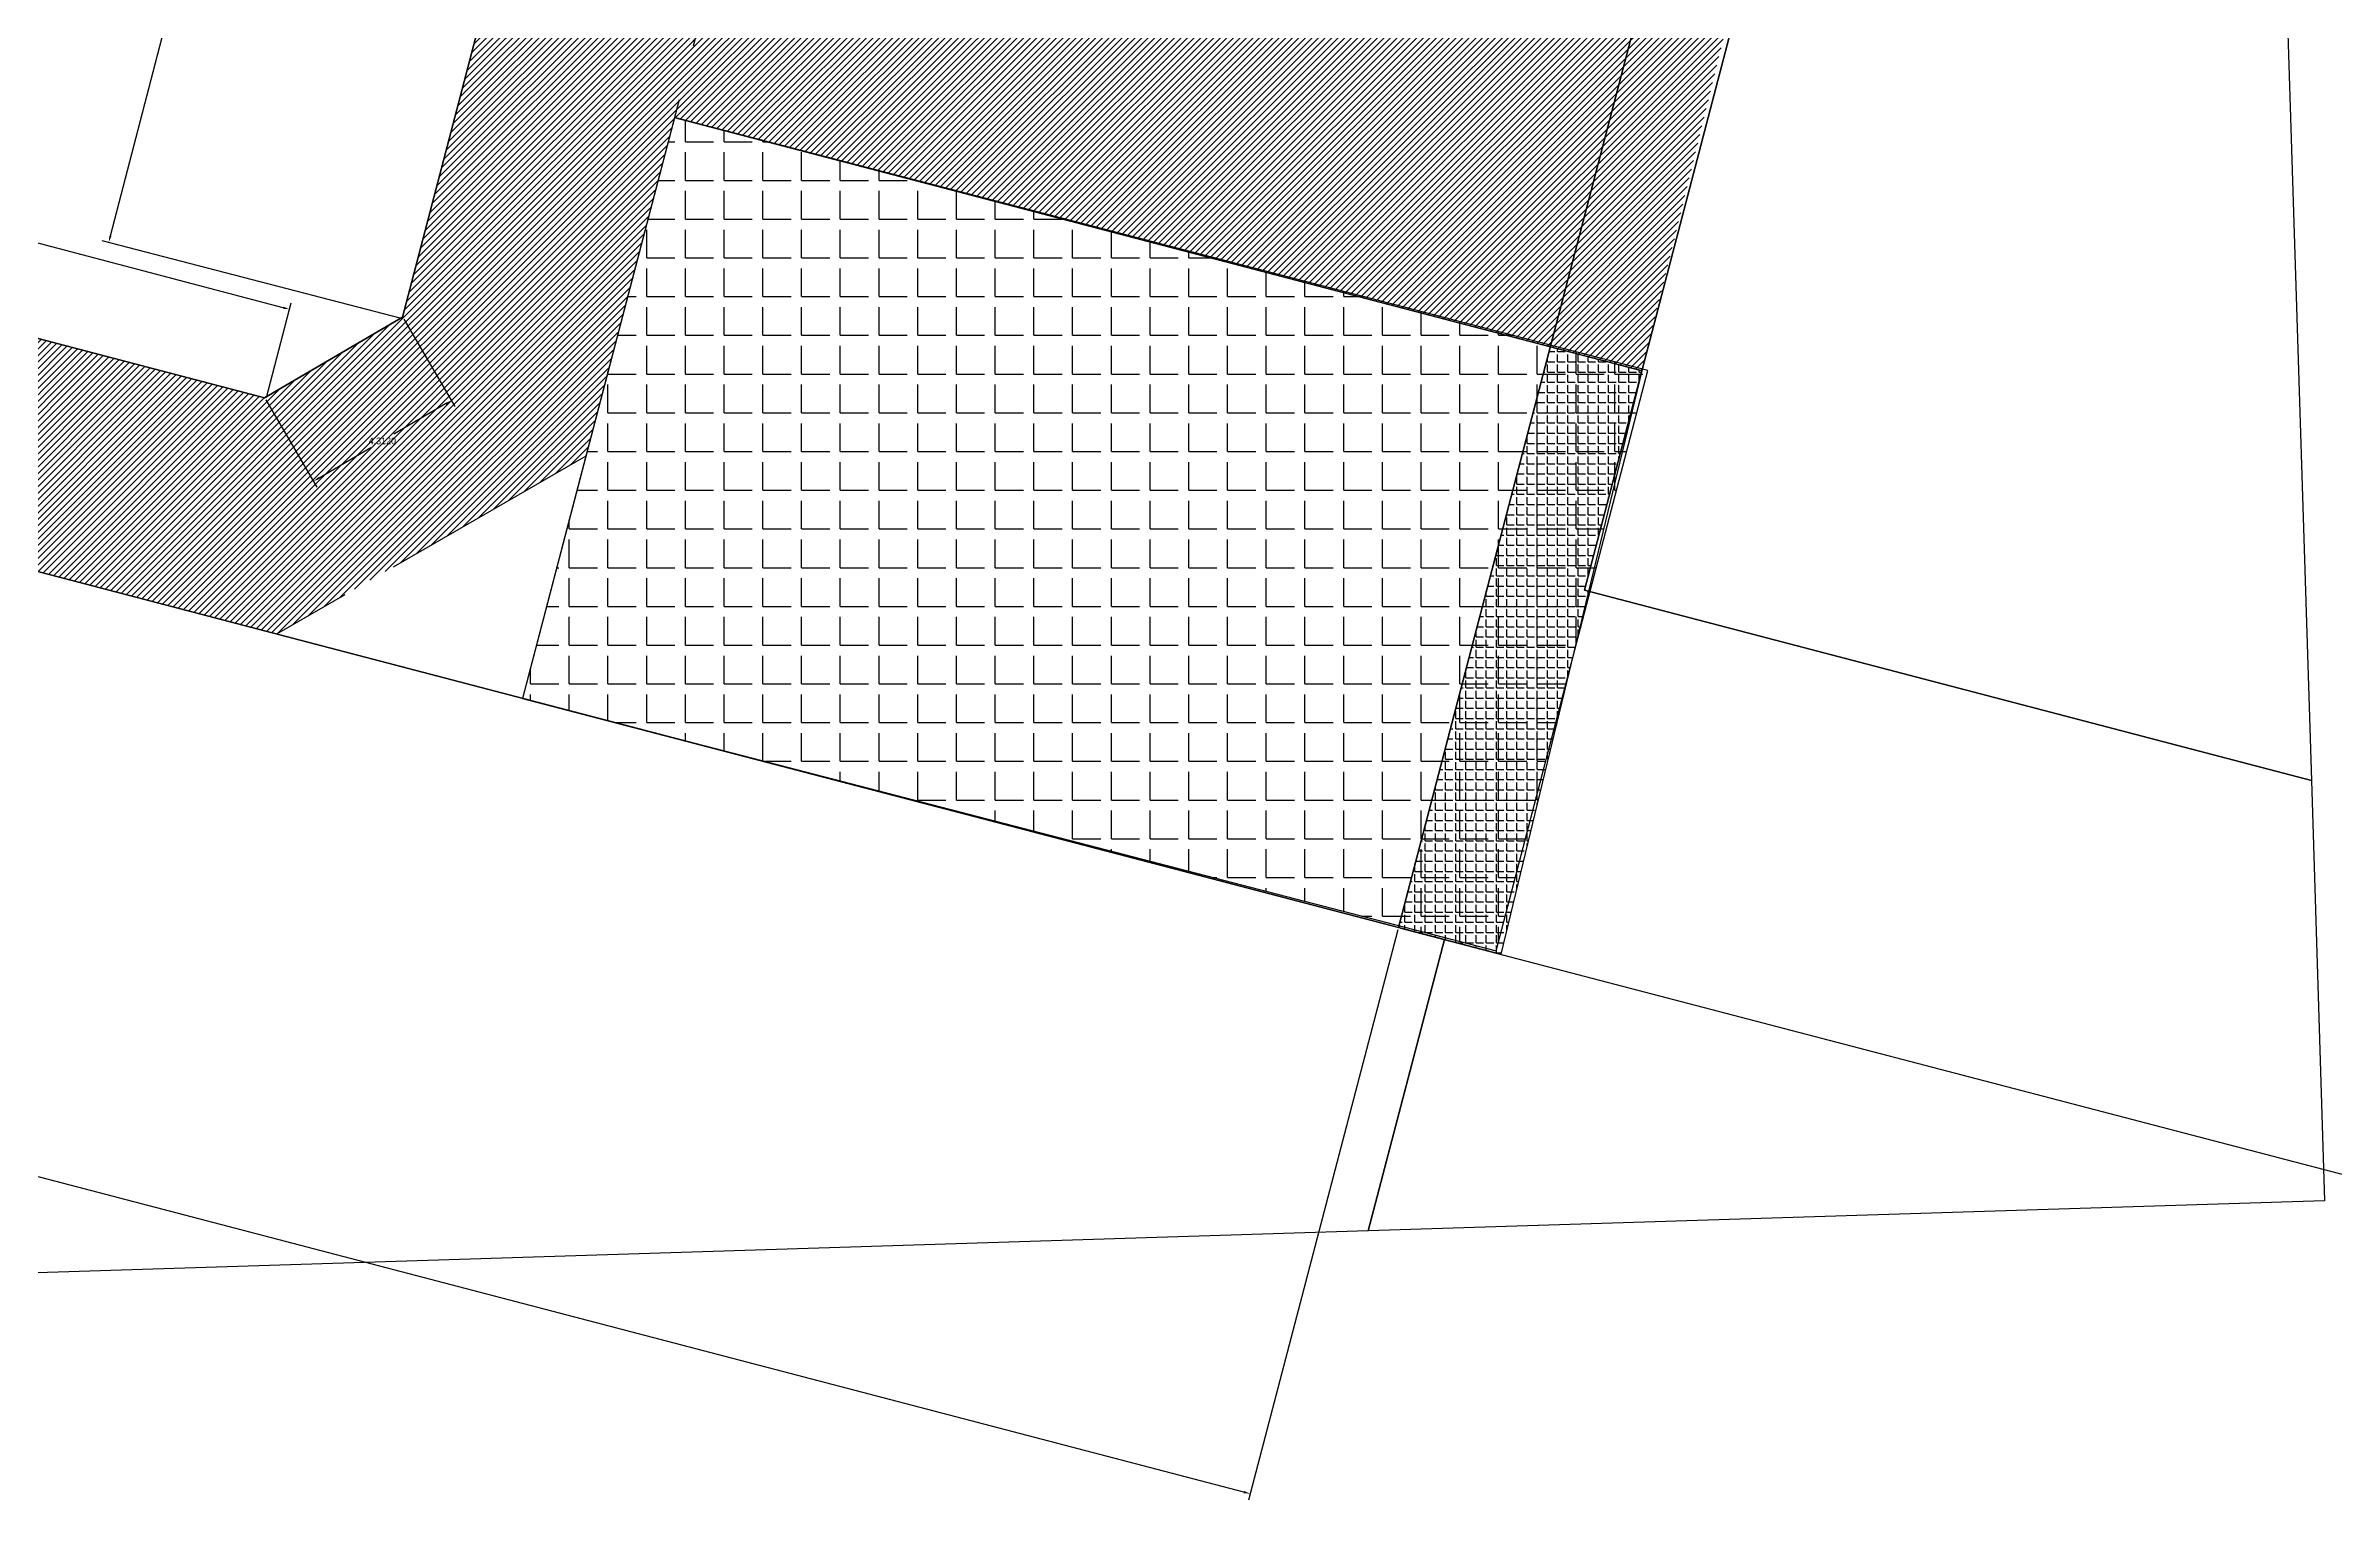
# Model space of a CAD drawing. Header units: metres. Extents: x 1404710 to 1404891, y 4916915 to 4917022.
# Drawn here: x 1404768.9 to 1404830.7, y 4916915.1 to 4916954.4 of the extents above; entities that cross this region are included whole.
import ezdxf

# ---------------------------------------------------------------- set-up
doc = ezdxf.new("R2010")
doc.units = ezdxf.units.M
doc.header["$MEASUREMENT"] = 0
doc.linetypes.add('ACAD_ISO02W100', pattern=[15, 12, -3])
doc.layers.add('nz_property_titles', color=7, linetype='Continuous', true_color=0x003399)
doc.dimstyles.get("Standard").update_dxf_attribs({"dimtxt": 0.18, "dimasz": 0.18, "dimexe": 0.18, "dimexo": 0.0625, "dimgap": 0.09, "dimtad": 0, "dimtih": 1, "dimtoh": 1, "dimdec": 4, "dimzin": 0, "dimdsep": 46, "dimtxsty": 'Standard', "dimcen": 0.09, "dimadec": 0, "dimazin": 0, "dimtfac": 1, "dimtdec": 4, "dimtofl": 0, "dimtmove": 0, "dimatfit": 3, "dimfxl": 1, "dimtolj": 1, "dimtzin": 0, "dimarcsym": 0})
pattern_1 = [(45, (0, 0), (-0.0883883476483, 0.0883883476483), [])]

# ---------------------------------------------------------------- blocks, each defined once
blk = doc.blocks.new('*D1')
at = {"color": 0, "lineweight": -2, "transparency": 16777216}
for p, q in [((1404717.138, 4916953.586), (1404713.111, 4916938.189)), ((1404713.331, 4916938.318), (1404755.532, 4916927.282)), ((1404805.411, 4916930.502), (1404801.385, 4916915.106)), ((1404801.256, 4916915.325), (1404756.702, 4916926.976))]:
    blk.add_line(p, q, dxfattribs=at)
at = {"color": 0, "transparency": 16777216}
for points in [[(1404713.339, 4916938.347), (1404713.323, 4916938.289), (1404713.157, 4916938.364)], [(1404801.264, 4916915.354), (1404801.249, 4916915.296), (1404801.431, 4916915.28)]]:
    blk.add_solid(points, dxfattribs=at)
at = {"layer": 'Defpoints', "color": 0, "transparency": 16777216}
for p in [(1404717.154, 4916953.647), (1404805.427, 4916930.563), (1404801.431, 4916915.28)]:
    blk.add_point(p, dxfattribs=at)
at = {"color": 0, "transparency": 16777216, "insert": (1404756.117, 4916927.129), "char_height": 0.18, "attachment_point": 5}
blk.add_mtext('\\A1;91.2420', dxfattribs=at)
blk = doc.blocks.new('*D2')
at = {"color": 0, "lineweight": -2, "transparency": 16777216}
for p, q in [((1404778.583, 4916946.975), (1404779.958, 4916944.624)), ((1404774.86, 4916944.799), (1404776.236, 4916942.447)), ((1404779.712, 4916944.688), (1404778.314, 4916943.871)), ((1404776.3, 4916942.693), (1404777.698, 4916943.511))]:
    blk.add_line(p, q, dxfattribs=at)
at = {"color": 0, "transparency": 16777216}
for points in [[(1404779.697, 4916944.714), (1404779.727, 4916944.662), (1404779.867, 4916944.779)], [(1404776.285, 4916942.719), (1404776.315, 4916942.667), (1404776.145, 4916942.602)]]:
    blk.add_solid(points, dxfattribs=at)
at = {"layer": 'Defpoints', "color": 0, "transparency": 16777216}
for p in [(1404778.551, 4916947.029), (1404774.829, 4916944.853), (1404779.867, 4916944.779)]:
    blk.add_point(p, dxfattribs=at)
at = {"color": 0, "transparency": 16777216, "insert": (1404778.006, 4916943.691), "char_height": 0.18, "attachment_point": 5}
blk.add_mtext('\\A1;4.3120', dxfattribs=at)
blk = doc.blocks.new('*D3')
at = {"color": 0, "lineweight": -2, "transparency": 16777216}
for p, q in [((1404718.243, 4916959.726), (1404718.914, 4916962.283)), ((1404719.043, 4916962.063), (1404746.311, 4916954.905)), ((1404775.328, 4916947.287), (1404747.541, 4916954.582)), ((1404774.876, 4916944.859), (1404775.548, 4916947.416))]:
    blk.add_line(p, q, dxfattribs=at)
at = {"color": 0, "transparency": 16777216}
for points in [[(1404719.05, 4916962.092), (1404719.035, 4916962.034), (1404718.869, 4916962.109)], [(1404775.335, 4916947.316), (1404775.32, 4916947.258), (1404775.502, 4916947.242)]]:
    blk.add_solid(points, dxfattribs=at)
at = {"layer": 'Defpoints', "color": 0, "transparency": 16777216}
for p in [(1404718.869, 4916962.109), (1404718.227, 4916959.666), (1404774.86, 4916944.799)]:
    blk.add_point(p, dxfattribs=at)
at = {"color": 0, "transparency": 16777216, "insert": (1404746.926, 4916954.743), "char_height": 0.18, "attachment_point": 5}
blk.add_mtext('\\A1;58.5520', dxfattribs=at)
blk = doc.blocks.new('*D5')
at = {"color": 0, "lineweight": -2, "transparency": 16777216}
for p, q in [((1404817.306, 4916975.725), (1404847.711, 4916967.771)), ((1404847.491, 4916967.643), (1404840.521, 4916941)), ((1404835.764, 4916922.813), (1404840.427, 4916940.64)), ((1404805.488, 4916930.547), (1404835.893, 4916922.594))]:
    blk.add_line(p, q, dxfattribs=at)
at = {"color": 0, "transparency": 16777216}
for points in [[(1404847.462, 4916967.651), (1404847.52, 4916967.635), (1404847.536, 4916967.817)], [(1404835.735, 4916922.821), (1404835.793, 4916922.806), (1404835.718, 4916922.639)]]:
    blk.add_solid(points, dxfattribs=at)
at = {"layer": 'Defpoints', "color": 0, "transparency": 16777216}
for p in [(1404817.245, 4916975.741), (1404847.536, 4916967.817), (1404805.427, 4916930.563)]:
    blk.add_point(p, dxfattribs=at)
at = {"color": 0, "transparency": 16777216, "insert": (1404840.474, 4916940.82), "char_height": 0.18, "attachment_point": 5}
blk.add_mtext('\\A1;46.6981', dxfattribs=at)
blk = doc.blocks.new('*D7')
at = {"color": 0, "lineweight": -2, "transparency": 16777216}
for p, q in [((1404780.056, 4916985.269), (1404775.408, 4916967.426)), ((1404788.002, 4916983.385), (1404779.927, 4916985.488)), ((1404770.667, 4916949.223), (1404775.315, 4916967.066)), ((1404778.522, 4916946.991), (1404770.448, 4916949.094))]:
    blk.add_line(p, q, dxfattribs=at)
at = {"color": 0, "transparency": 16777216}
for points in [[(1404780.027, 4916985.276), (1404780.085, 4916985.261), (1404780.101, 4916985.443)], [(1404770.638, 4916949.231), (1404770.696, 4916949.216), (1404770.622, 4916949.049)]]:
    blk.add_solid(points, dxfattribs=at)
at = {"layer": 'Defpoints', "color": 0, "transparency": 16777216}
for p in [(1404788.062, 4916983.369), (1404770.622, 4916949.049), (1404778.583, 4916946.975)]:
    blk.add_point(p, dxfattribs=at)
at = {"color": 0, "transparency": 16777216, "insert": (1404775.362, 4916967.246), "char_height": 0.18, "attachment_point": 5}
blk.add_mtext('\\A1;37.6082', dxfattribs=at)

msp = doc.modelspace()

# ---------------------------------------------------------------- hatches: boundary and pattern name
h = msp.add_hatch()
h.set_pattern_fill('ANSI31', color=4)
h.set_pattern_definition(pattern_1)
h.paths.add_polyline_path([(1404751.97863, 4916950.83439), (1404748.59612, 4916951.71749), (1404718.22736, 4916959.66582), (1404717.15357, 4916953.6469), (1404775.15005, 4916938.48056), (1404783.49767, 4916943.27821), (1404788.85598, 4916963.74764), (1404783.30677, 4916965.19926), (1404778.55125, 4916947.0293), (1404774.82892, 4916944.85265), (1404761.67073, 4916948.29674)])
h.paths.add_polyline_path([(1404793.61256, 4916981.9184), (1404788.06228, 4916983.36922), (1404783.30677, 4916965.19926), (1404788.85598, 4916963.74764)])
h = msp.add_hatch()
h.set_pattern_fill('ANSI31', color=2)
h.set_pattern_definition(pattern_1)
h.paths.add_polyline_path([(1404789.66945, 4916967.8309), (1404785.88878, 4916952.41255), (1404812.00068, 4916945.58201), (1404815.77838, 4916960.99685)])
at = {"ltscale": 100}
h = msp.add_hatch(dxfattribs=at)
h.set_pattern_fill('ANGLE', color=3, scale=3.8)
h.set_pattern_definition([(0, (0, 0), (0, 1.045), [0.76, -0.285]), (90, (0, 0), (-1.045, 6e-17), [0.76, -0.285])])
h.paths.add_polyline_path([(1404808.0642, 4916929.9266), (1404812.16239, 4916945.5931), (1404785.88983, 4916952.41657), (1404783.49767, 4916943.27821), (1404781.79134, 4916936.74384)])
h = msp.add_hatch()
h.set_pattern_fill('ANGLE', color=3)
h.set_pattern_definition([(0, (0, 0), (0, 0.275), [0.2, -0.075]), (90, (0, 0), (-0.275, 2e-17), [0.2, -0.075])])
h.paths.add_polyline_path([(1404810.56539, 4916939.6333), (1404810.45259, 4916939.66281), (1404812.00203, 4916945.58657), (1404809.52654, 4916946.23366), (1404805.42724, 4916930.56295), (1404806.67386, 4916930.24081), (1404806.67286, 4916930.23699), (1404808.20142, 4916929.83725)])

# ---------------------------------------------------------------- linework, layer by layer
at = {"color": 4}
for points in [[(1404785.88878, 4916952.41255), (1404781.79134, 4916936.74384), (1404808.0642, 4916929.9266), (1404812.16239, 4916945.5931), (1404785.88983, 4916952.41657)], [(1404781.79134, 4916936.74384), (1404808.20142, 4916929.83725), (1404812.00203, 4916945.58657), (1404785.88878, 4916952.41255), (1404783.49767, 4916943.27821), (1404781.79134, 4916936.74384)], [(1404785.88983, 4916952.41657), (1404812.00203, 4916945.58657)]]:
    msp.add_lwpolyline(points, dxfattribs=at)
at = {"layer": 'nz_property_titles', "color": 2, "linetype": 'ACAD_ISO02W100', "ltscale": 0.5}
for p, q in [((1404793.61256, 4916981.9184), (1404783.49767, 4916943.27821)), ((1404783.49767, 4916943.27821), (1404775.15005, 4916938.48056))]:
    msp.add_line(p, q, dxfattribs=at)
at = {"layer": 'nz_property_titles', "color": 2}
for points in [[(1404769.68185, 4916991.96087), (1404791.27624, 4916986.31202), (1404818.17098, 4916979.2751), (1404820.64613, 4916978.63025), (1404820.11539, 4916976.69698), (1404819.71818, 4916975.08671), (1404810.45259, 4916939.66281), (1404830.06649, 4916934.53095), (1404830.4242, 4916923.18463), (1404804.61344, 4916922.37086), (1404806.67386, 4916930.24081), (1404805.42724, 4916930.56295), (1404817.24532, 4916975.7409), (1404788.06228, 4916983.36922), (1404768.16239, 4916988.57661), (1404758.85787, 4916991.01528), (1404757.69478, 4916991.31594), (1404725.31282, 4916999.7884), (1404725.92584, 4917003.34055), (1404725.93684, 4917003.40207), (1404769.68185, 4916991.96087)], [(1404788.06228, 4916983.36922), (1404778.55125, 4916947.0293), (1404774.82892, 4916944.85265), (1404761.67073, 4916948.29674), (1404763.73526, 4916972.5782), (1404768.16239, 4916988.57661), (1404788.06228, 4916983.36922)], [(1404805.42724, 4916930.56295), (1404717.15357, 4916953.6469), (1404718.22736, 4916959.66582), (1404748.59612, 4916951.71749), (1404751.97863, 4916950.83439), (1404761.67073, 4916948.29674), (1404774.82892, 4916944.85265), (1404778.55125, 4916947.0293), (1404788.06228, 4916983.36922), (1404817.24532, 4916975.7409), (1404805.42724, 4916930.56295)], [(1404822.12913, 4916974.4658), (1404821.82291, 4916973.29583), (1404828.90273, 4916971.44507), (1404830.06649, 4916934.53095), (1404810.45259, 4916939.66281), (1404819.71818, 4916975.08671), (1404820.11539, 4916976.69698), (1404820.64613, 4916978.63025), (1404823.05596, 4916978.00375), (1404822.12913, 4916974.4658)], [(1404806.67386, 4916930.24081), (1404804.61344, 4916922.37086), (1404713.07605, 4916919.48398), (1404712.78069, 4916928.84695), (1404717.15357, 4916953.6469), (1404805.42724, 4916930.56295), (1404806.67386, 4916930.24081)]]:
    msp.add_lwpolyline(points, close=True, dxfattribs=at)

# ---------------------------------------------------------------- dimensions: what is measured, and where the dimension line sits
for p1, p2, distance, picture, middle in [((1404788.06228, 4916983.36922), (1404778.5828, 4916946.97535), -8.22659, '*D7', (1404775.36158, 4916967.24587)), ((1404774.82892, 4916944.85265), (1404778.55125, 4916947.0293), -2.60684, '*D2', (1404778.00599, 4916943.69064))]:
    dim = msp.add_aligned_dim(p1=p1, p2=p2, distance=distance, dimstyle='Standard')
    dim.commit()
    dim.dimension.update_dxf_attribs({"geometry": picture, "text_midpoint": middle})
for base, p1, p2, angle, picture, middle in [((1404847.53646, 4916967.81705), (1404805.42724, 4916930.56295), (1404817.24532, 4916975.7409), 75.3405096, '*D5', (1404840.47435, 4916940.82012)), ((1404718.8687, 4916962.10885), (1404774.86047, 4916944.79869), (1404718.22736, 4916959.66582), 165.290813, '*D3', (1404746.92591, 4916954.74337)), ((1404801.4306, 4916915.27967), (1404717.15357, 4916953.6469), (1404805.42724, 4916930.56295), 345.3450788, '*D1', (1404756.11747, 4916927.12925))]:
    dim = msp.add_linear_dim(base=base, p1=p1, p2=p2, angle=angle, dimstyle='Standard')
    dim.commit()
    dim.dimension.update_dxf_attribs({"geometry": picture, "text_midpoint": middle, "dimtype": 161})

doc.saveas('drawing.dxf')
